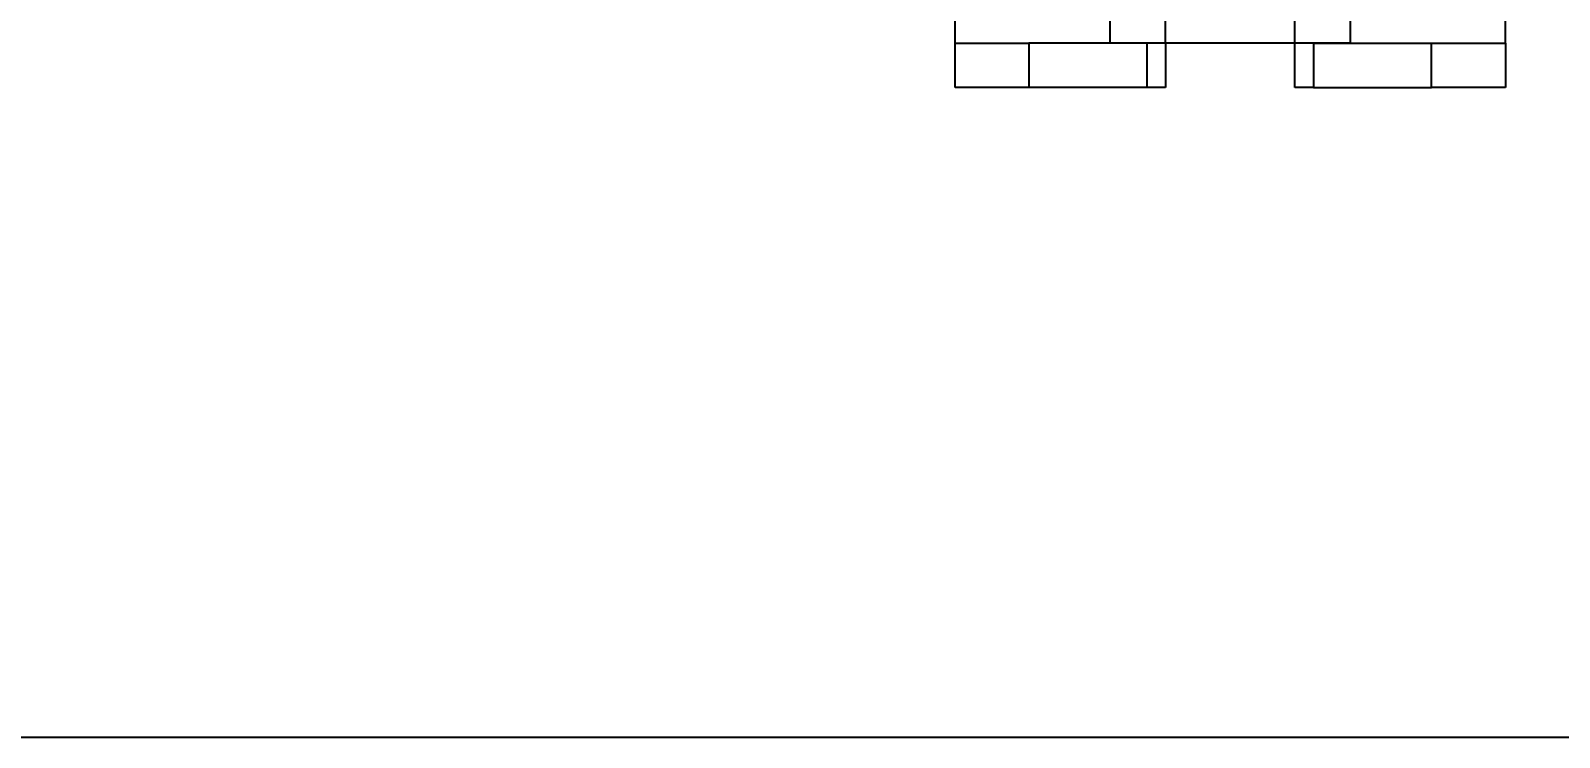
# Model space of a CAD drawing. Header units: millimetres. Extents: x 10 to 584, y 10 to 410.
# Drawn here: x 59.18 to 86.78, y 62.39 to 75.15 of the extents above; entities that cross this region are included whole.
import ezdxf

# ---------------------------------------------------------------- set-up
doc = ezdxf.new("R2010")
doc.units = ezdxf.units.MM
doc.layers.add('2', color=1, linetype='Continuous')
doc.styles.add('SLDTEXTSTYLE0', font='TXT', dxfattribs={"width": 0.7})
doc.dimstyles.new('SLDDIMSTYLE0', dxfattribs={"dimtxt": 3.5, "dimasz": 3.5, "dimexe": 0, "dimexo": 0.0625, "dimgap": 0.875, "dimtad": 1, "dimlfac": 15, "dimrnd": 1e-09, "dimzin": 12, "dimdsep": 46, "dimtxsty": 'SLDTEXTSTYLE0', "dimsah": 1, "dimcen": 0.09, "dimadec": 0, "dimazin": 3, "dimtfac": 1, "dimtofl": 0, "dimtmove": 0, "dimatfit": 3, "dimfxl": 0, "dimfrac": 2, "dimtolj": 1, "dimtzin": 12, "dimarcsym": 0})
doc.dimstyles.new('SLDDIMSTYLE2', dxfattribs={"dimtxt": 3.5, "dimasz": 3.5, "dimexe": 0, "dimexo": 0.0625, "dimgap": 0.875, "dimtad": 1, "dimlfac": 15, "dimrnd": 1e-09, "dimzin": 12, "dimdsep": 46, "dimtxsty": 'SLDTEXTSTYLE0', "dimsah": 1, "dimcen": 0.09, "dimadec": 0, "dimazin": 3, "dimtfac": 1, "dimtmove": 0, "dimatfit": 0, "dimfxl": 0, "dimfrac": 2, "dimtolj": 1, "dimtzin": 12, "dimarcsym": 0})

# ---------------------------------------------------------------- blocks, each defined once
blk = doc.blocks.new('_D_5')
at = {"layer": '2', "color": 1}
for p, q in [((167.935, 97.06), (43.502, 97.06)), ((44.502, 97.06), (44.502, 62.393)), ((167.502, 62.393), (43.502, 62.393))]:
    blk.add_line(p, q, dxfattribs=at)
for points in [[(44.502, 97.06), (43.963, 93.56), (45.04, 93.56)], [(44.502, 62.393), (45.04, 65.893), (43.963, 65.893)]]:
    blk.add_solid(points, dxfattribs=at)
at = {"layer": '2', "color": 1, "insert": (39.99, 75.359), "char_height": 3.5, "attachment_point": 1, "rotation": 90, "style": 'SLDTEXTSTYLE0'}
blk.add_mtext('520', dxfattribs=at)
blk = doc.blocks.new('_D_6')
at = {"layer": '2', "color": 1}
for p, q in [((50.502, 81.993), (50.502, 88.724)), ((72.835, 81.993), (49.502, 81.993)), ((50.502, 81.993), (50.502, 75.593)), ((72.835, 75.593), (49.502, 75.593)), ((50.502, 75.593), (50.502, 68.863))]:
    blk.add_line(p, q, dxfattribs=at)
for points in [[(50.502, 81.993), (51.04, 85.493), (49.963, 85.493)], [(50.502, 75.593), (49.963, 72.093), (51.04, 72.093)]]:
    blk.add_solid(points, dxfattribs=at)
at = {"layer": '2', "color": 1, "insert": (45.99, 75.882), "char_height": 3.5, "attachment_point": 1, "rotation": 90, "style": 'SLDTEXTSTYLE0'}
blk.add_mtext('96', dxfattribs=at)

msp = doc.modelspace()

# ---------------------------------------------------------------- linework, layer by layer
at = {"color": 7, "linetype": 'Continuous', "lineweight": 25}
for p, q in [((78.66849, 74.92665), (78.66849, 75.75998)), ((79.6685, 74.92665), (79.6685, 75.75998)), ((82.00182, 74.92665), (82.00182, 75.75998)), ((83.00183, 74.92665), (83.00183, 75.75998)), ((75.86849, 74.92665), (75.86849, 75.59332)), ((85.80183, 74.92665), (85.80183, 75.59332)), ((75.86849, 74.12665), (75.86849, 74.92665)), ((75.86849, 74.92665), (77.20182, 74.92665)), ((77.20182, 74.92665), (77.20182, 74.12665)), ((79.33516, 74.92665), (77.20182, 74.92665)), ((79.6685, 74.92665), (78.66849, 74.92665)), ((79.33516, 74.12665), (79.33516, 74.92665)), ((82.00182, 74.92665), (79.6685, 74.92665)), ((79.6685, 74.92665), (79.6685, 74.12665)), ((83.00183, 74.92665), (82.00182, 74.92665)), ((82.00182, 74.12665), (82.00182, 74.92665)), ((82.33516, 74.92665), (82.33516, 74.12665)), ((82.33516, 74.92665), (84.46849, 74.92665)), ((84.46849, 74.12665), (84.46849, 74.92665)), ((84.46849, 74.92665), (85.80183, 74.92665)), ((85.80183, 74.92665), (85.80183, 74.12665)), ((77.20182, 74.12665), (75.86849, 74.12665)), ((79.33516, 74.12665), (77.20182, 74.12665)), ((79.6685, 74.12665), (79.33516, 74.12665)), ((82.33516, 74.12665), (82.00182, 74.12665)), ((82.33516, 74.12665), (84.46849, 74.12665)), ((85.80183, 74.12665), (84.46849, 74.12665))]:
    msp.add_line(p, q, dxfattribs=at)

# ---------------------------------------------------------------- dimensions: what is measured, and where the dimension line sits
at = {"layer": '2', "color": 1}
for base, p1, p2, dimstyle, picture, middle in [((44.50183, 62.39332), (168.93516, 97.05998), (168.50183, 62.39332), 'SLDDIMSTYLE0', '_D_5', (44.50183, 79.72665)), ((50.50183, 75.59332), (73.83516, 81.99332), (73.83516, 75.59332), 'SLDDIMSTYLE2', '_D_6', (50.50183, 78.79332))]:
    dim = msp.add_linear_dim(base=base, p1=p1, p2=p2, angle=90, dimstyle=dimstyle, dxfattribs=at)
    dim.commit()
    dim.dimension.update_dxf_attribs({"geometry": picture, "text_midpoint": middle, "dimtype": 160})

doc.saveas('drawing.dxf')
